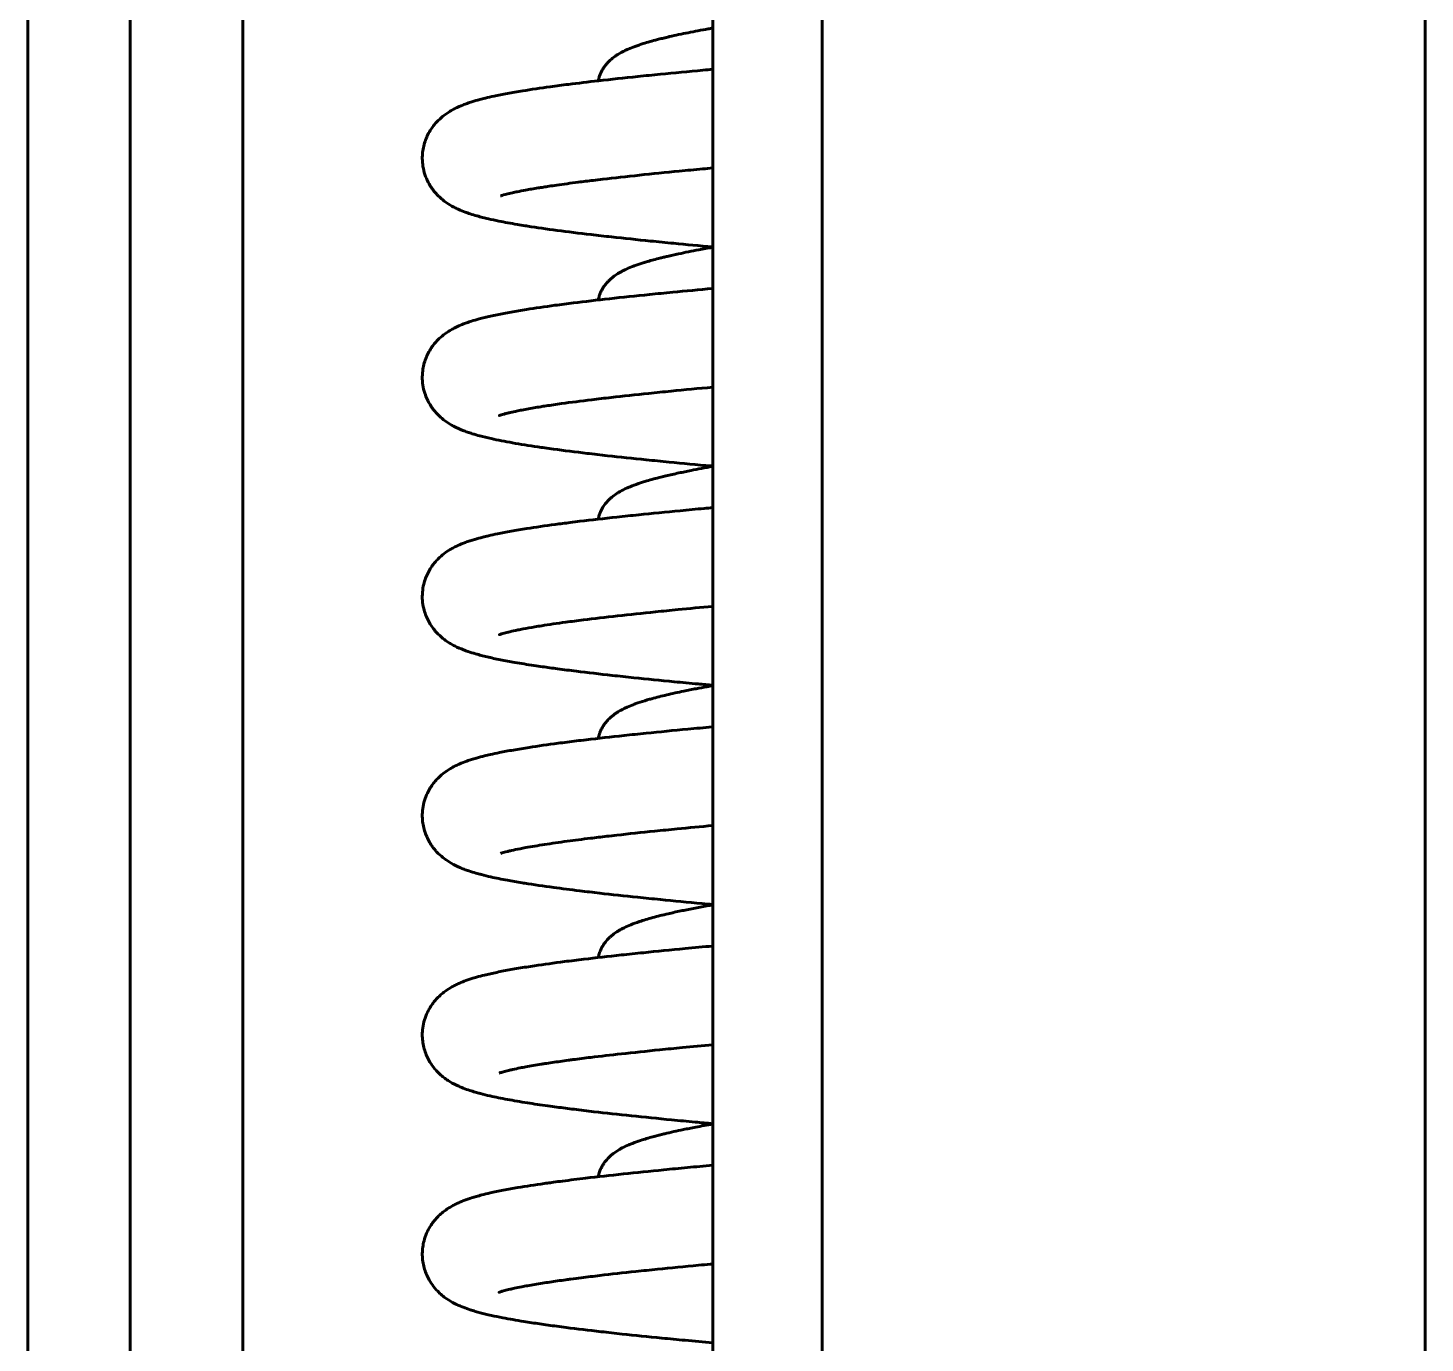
# Model space of a CAD drawing. Header units: millimetres. Extents: x 0 to 840, y 0 to 594.
# Drawn here: x 233.069 to 236.469, y 438.87 to 442.07 of the extents above; entities that cross this region are included whole.
import ezdxf

# ---------------------------------------------------------------- set-up
doc = ezdxf.new("R2010")
doc.units = ezdxf.units.MM
doc.linetypes.add('K5LT_BASIC', pattern=[0])
doc.layers.add('Системный слой', color=7, linetype='Continuous')

msp = doc.modelspace()

# ---------------------------------------------------------------- linework, layer by layer
at = {"layer": 'Системный слой', "color": 5, "linetype": 'K5LT_BASIC', "lineweight": 60, "true_color": 0x0000ff}
for p, q in [((236.46886, 512.31632), (236.46886, 411.74583)), ((235.00219, 512.30589), (235.00219, 411.73474)), ((233.06929, 445.75139), (233.06929, 413.77201)), ((233.31772, 445.75139), (233.31772, 413.77201)), ((233.59245, 413.73968), (233.59245, 445.75139)), ((234.73553, 445.61806), (234.73553, 413.95986))]:
    msp.add_line(p, q, dxfattribs=at)
for points, knots in [([(234.73553, 442.06993), (234.73183, 442.06928), (234.72817, 442.06863), (234.70761, 442.06494), (234.69144, 442.06189), (234.65999, 442.05561), (234.64482, 442.05239), (234.62911, 442.04879), (234.62769, 442.04846), (234.62186, 442.04711), (234.61753, 442.04608), (234.60906, 442.044), (234.60491, 442.04296), (234.58857, 442.03873), (234.57711, 442.0355), (234.56295, 442.03105), (234.55956, 442.02994), (234.55292, 442.0277), (234.54973, 442.02657), (234.54077, 442.02328), (234.53514, 442.02105), (234.52694, 442.01748), (234.5243, 442.01628), (234.5159, 442.01223), (234.51031, 442.00925), (234.5026, 442.00447), (234.50037, 442.00301), (234.494, 441.99855), (234.49011, 441.99552), (234.48402, 441.98996), (234.48217, 441.98816), (234.47846, 441.98422), (234.47666, 441.98216), (234.47325, 441.97788), (234.47153, 441.97552), (234.46759, 441.96957), (234.46521, 441.96534), (234.46246, 441.95933), (234.46168, 441.95748), (234.45994, 441.95285), (234.45905, 441.95008), (234.4578, 441.94531), (234.45739, 441.94355), (234.45705, 441.94174)], [18.5192317, 18.5192317, 18.5192317, 18.5192317, 18.7249517, 18.7249517, 19.6852003, 19.6852003, 20.6903757, 20.6903757, 20.7912301, 20.7912301, 21.1067117, 21.1067117, 21.4225225, 21.4225225, 22.3779692, 22.3779692, 22.6893627, 22.6893627, 22.9953919, 22.9953919, 23.5659596, 23.5659596, 23.851542, 23.851542, 24.4622364, 24.4622364, 24.7124886, 24.7124886, 25.1668849, 25.1668849, 25.3790794, 25.3790794, 25.5835266, 25.5835266, 25.782401, 25.782401, 26.0901848, 26.0901848, 26.2169753, 26.2169753, 26.4012669, 26.4012669, 26.5129096, 26.5129096, 26.5129096, 26.5129096]), ([(234.73553, 441.5374), (234.703, 441.54037), (234.67123, 441.54334), (234.63089, 441.54724), (234.62147, 441.54816), (234.60278, 441.55), (234.59352, 441.55092), (234.55143, 441.55515), (234.51977, 441.55846), (234.48099, 441.56272), (234.47253, 441.56367), (234.45581, 441.56556), (234.44755, 441.56651), (234.41019, 441.57087), (234.38261, 441.57429), (234.33133, 441.58111), (234.30766, 441.58451), (234.28343, 441.58831), (234.28123, 441.58866), (234.27266, 441.59003), (234.26643, 441.59105), (234.24427, 441.5948), (234.22918, 441.59757), (234.2063, 441.60221), (234.19783, 441.60403), (234.18492, 441.60702), (234.18021, 441.60816), (234.17097, 441.61051), (234.16657, 441.61168), (234.15642, 441.61453), (234.1505, 441.61631), (234.14106, 441.61939), (234.13717, 441.62074), (234.12753, 441.6243), (234.1223, 441.6264), (234.11292, 441.63066), (234.1096, 441.63227), (234.10281, 441.63582), (234.09935, 441.63776), (234.0902, 441.64332), (234.08389, 441.64764), (234.07457, 441.6553), (234.07133, 441.65819), (234.06739, 441.66207), (234.06665, 441.66281), (234.06445, 441.66509), (234.06298, 441.66666), (234.05862, 441.67161), (234.05576, 441.67517), (234.05033, 441.68274), (234.04776, 441.68675), (234.04217, 441.69668), (234.03932, 441.70269), (234.03461, 441.71532), (234.03275, 441.72173), (234.03007, 441.73491), (234.02925, 441.74156), (234.02875, 441.7535), (234.02886, 441.75874), (234.02971, 441.76912), (234.03047, 441.77429), (234.03255, 441.78432), (234.03391, 441.78931), (234.0371, 441.79877), (234.03897, 441.8034), (234.04314, 441.81224), (234.04545, 441.81648), (234.05041, 441.82453), (234.05305, 441.82833), (234.0568, 441.83319), (234.05782, 441.83447), (234.06174, 441.83918), (234.06477, 441.84247), (234.07222, 441.84987), (234.07702, 441.85399), (234.08462, 441.85984), (234.08777, 441.86207), (234.09406, 441.86621), (234.09703, 441.86802), (234.10343, 441.87167), (234.10626, 441.87317), (234.11573, 441.8779), (234.12167, 441.88046), (234.13105, 441.88417), (234.13479, 441.88555), (234.14212, 441.88811), (234.14583, 441.88934), (234.15606, 441.89253), (234.16226, 441.89431), (234.17312, 441.8972), (234.17772, 441.89837), (234.18908, 441.90113), (234.19614, 441.90273), (234.20862, 441.90541), (234.21386, 441.90649), (234.22465, 441.90863), (234.23024, 441.9097), (234.24771, 441.91293), (234.26015, 441.91508), (234.29397, 441.92058), (234.31637, 441.9239), (234.34752, 441.92819), (234.3548, 441.92917), (234.36963, 441.93112), (234.37719, 441.9321), (234.40797, 441.93599), (234.4323, 441.93891), (234.48804, 441.94526), (234.51993, 441.9487), (234.56226, 441.95307), (234.57138, 441.954), (234.58978, 441.95586), (234.59906, 441.95678), (234.64179, 441.961), (234.67634, 441.96429), (234.71971, 441.9683), (234.7276, 441.96903), (234.73553, 441.96975)], [17.1936085, 17.1936085, 17.1936085, 17.1936085, 18.2268731, 18.2268731, 18.5453987, 18.5453987, 18.8650569, 18.8650569, 20.0126588, 20.0126588, 20.3383474, 20.3383474, 20.6657307, 20.6657307, 21.8414812, 21.8414812, 22.9965822, 22.9965822, 23.1135831, 23.1135831, 23.4541378, 23.4541378, 24.3577456, 24.3577456, 24.9235667, 24.9235667, 25.2634691, 25.2634691, 25.5955154, 25.5955154, 26.0437755, 26.0437755, 26.3563165, 26.3563165, 26.8045766, 26.8045766, 27.0624318, 27.0624318, 27.3063289, 27.3063289, 27.7157875, 27.7157875, 27.9214269, 27.9214269, 27.9686692, 27.9686692, 28.0631538, 28.0631538, 28.252123, 28.252123, 28.4369511, 28.4369511, 28.6787695, 28.6787695, 28.9080568, 28.9080568, 29.1306204, 29.1306204, 29.3041677, 29.3041677, 29.4786022, 29.4786022, 29.6550055, 29.6550055, 29.8345102, 29.8345102, 30.0167743, 30.0167743, 30.2001203, 30.2001203, 30.2683048, 30.2683048, 30.4597357, 30.4597357, 30.7533324, 30.7533324, 30.9604553, 30.9604553, 31.1779525, 31.1779525, 31.4086512, 31.4086512, 31.881447, 31.881447, 32.1684939, 32.1684939, 32.4691741, 32.4691741, 32.9572656, 32.9572656, 33.2895106, 33.2895106, 33.7776021, 33.7776021, 34.1192155, 34.1192155, 34.4623623, 34.4623623, 35.171101, 35.171101, 36.2957928, 36.2957928, 36.6300669, 36.6300669, 36.9640834, 36.9640834, 37.9666482, 37.9666482, 39.1578831, 39.1578831, 39.480166, 39.480166, 39.8013072, 39.8013072, 40.9434141, 40.9434141, 41.1952891, 41.1952891, 41.1952891, 41.1952891]), ([(234.21897, 441.66151), (234.22117, 441.66225), (234.21937, 441.66181), (234.22884, 441.66448), (234.23131, 441.66515), (234.23817, 441.66691), (234.24305, 441.66808), (234.25222, 441.67012), (234.25604, 441.67094), (234.26619, 441.67303), (234.27292, 441.67434), (234.28487, 441.67655), (234.28981, 441.67743), (234.30015, 441.67922), (234.30552, 441.68012), (234.31297, 441.68134), (234.31491, 441.68165), (234.31904, 441.68231), (234.32125, 441.68266), (234.32796, 441.68371), (234.33254, 441.68441), (234.34331, 441.68603), (234.34955, 441.68695), (234.37232, 441.69021), (234.38975, 441.69256), (234.41998, 441.69644), (234.43217, 441.69795), (234.45239, 441.70039), (234.46018, 441.70131), (234.49622, 441.70552), (234.52606, 441.70881), (234.5883, 441.71536), (234.62067, 441.71861), (234.66354, 441.72278), (234.67293, 441.72368), (234.69186, 441.72549), (234.70139, 441.72639), (234.71913, 441.72805), (234.7273, 441.72881), (234.73553, 441.72957)], [0, 0, 0, 0, 1.3384813, 1.3384813, 1.6937448, 1.6937448, 2.2868212, 2.2868212, 2.674725, 2.674725, 3.2678014, 3.2678014, 3.6609955, 3.6609955, 4.0543047, 4.0543047, 4.1897975, 4.1897975, 4.3407913, 4.3407913, 4.642779, 4.642779, 5.0345392, 5.0345392, 6.0302747, 6.0302747, 6.6668179, 6.6668179, 7.053375, 7.053375, 8.4257923, 8.4257923, 9.7810048, 9.7810048, 10.1563752, 10.1563752, 10.5306609, 10.5306609, 10.8463983, 10.8463983, 10.8463983, 10.8463983]), ([(234.45704, 441.40835), (234.45741, 441.41026), (234.45784, 441.41218), (234.45908, 441.41684), (234.46, 441.4197), (234.46207, 441.42517), (234.4632, 441.42772), (234.46575, 441.43286), (234.46703, 441.43515), (234.47073, 441.44114), (234.47297, 441.44424), (234.47647, 441.44856), (234.47754, 441.4498), (234.48039, 441.45298), (234.48225, 441.45489), (234.48596, 441.45844), (234.48792, 441.46019), (234.49183, 441.46344), (234.49386, 441.46502), (234.49986, 441.46941), (234.50373, 441.47191), (234.51008, 441.47566), (234.51229, 441.47688), (234.517, 441.47938), (234.51947, 441.48062), (234.52715, 441.4843), (234.53256, 441.48664), (234.54111, 441.49004), (234.54403, 441.49115), (234.55328, 441.49453), (234.55981, 441.49673), (234.57014, 441.49997), (234.57369, 441.50105), (234.58673, 441.50487), (234.59667, 441.50755), (234.60855, 441.51053), (234.60988, 441.51086), (234.61273, 441.51157), (234.61425, 441.51194), (234.61883, 441.51305), (234.62194, 441.51379), (234.62948, 441.51555), (234.63398, 441.51658), (234.64313, 441.51861), (234.64779, 441.51963), (234.66807, 441.52395), (234.68453, 441.52722), (234.70716, 441.53147), (234.71249, 441.53246), (234.7233, 441.53442), (234.72878, 441.5354), (234.73473, 441.53645), (234.73513, 441.53652), (234.73553, 441.53659)], [15.2733896, 15.2733896, 15.2733896, 15.2733896, 15.387377, 15.387377, 15.5680594, 15.5680594, 15.7496987, 15.7496987, 15.9340778, 15.9340778, 16.2200967, 16.2200967, 16.3456952, 16.3456952, 16.5528189, 16.5528189, 16.7672607, 16.7672607, 16.9897559, 16.9897559, 17.4298124, 17.4298124, 17.6804486, 17.6804486, 17.9460191, 17.9460191, 18.5113302, 18.5113302, 18.8041729, 18.8041729, 19.4137156, 19.4137156, 19.724566, 19.724566, 20.5257232, 20.5257232, 20.6268013, 20.6268013, 20.7396566, 20.7396566, 20.9653674, 20.9653674, 21.2807435, 21.2807435, 21.5954411, 21.5954411, 22.6229393, 22.6229393, 22.9336618, 22.9336618, 23.2431852, 23.2431852, 23.2654132, 23.2654132, 23.2654132, 23.2654132]), ([(234.73553, 441.00406), (234.73418, 441.00419), (234.73284, 441.00431), (234.69649, 441.00764), (234.66238, 441.01085), (234.61991, 441.01498), (234.61055, 441.01589), (234.59199, 441.01774), (234.58279, 441.01866), (234.54101, 441.0229), (234.50962, 441.02621), (234.47119, 441.03048), (234.4628, 441.03143), (234.44623, 441.03333), (234.43805, 441.03428), (234.40104, 441.03865), (234.37371, 441.04209), (234.34092, 441.04653), (234.33381, 441.04751), (234.32104, 441.04932), (234.31536, 441.05014), (234.28784, 441.05419), (234.26754, 441.05744), (234.22981, 441.06409), (234.21261, 441.06745), (234.18681, 441.07319), (234.17747, 441.07545), (234.16257, 441.07943), (234.15653, 441.08115), (234.14655, 441.08425), (234.14281, 441.08547), (234.13501, 441.08818), (234.13145, 441.0895), (234.12041, 441.09385), (234.11289, 441.09716), (234.10182, 441.10303), (234.0984, 441.10497), (234.09167, 441.10913), (234.08835, 441.11133), (234.08204, 441.11591), (234.07906, 441.11822), (234.07292, 441.12342), (234.06977, 441.12632), (234.06362, 441.13257), (234.06062, 441.1359), (234.05489, 441.14299), (234.05213, 441.14676), (234.04695, 441.15477), (234.04454, 441.15894), (234.04012, 441.16781), (234.03815, 441.17237), (234.03418, 441.18337), (234.03239, 441.18981), (234.02987, 441.20301), (234.02912, 441.20968), (234.02872, 441.22303), (234.02905, 441.22971), (234.03053, 441.24137), (234.03151, 441.24649), (234.03401, 441.25633), (234.03558, 441.26122), (234.03913, 441.27044), (234.04117, 441.27494), (234.04566, 441.28352), (234.0481, 441.2876), (234.05302, 441.29494), (234.0555, 441.29826), (234.06086, 441.30485), (234.06389, 441.3082), (234.0713, 441.31569), (234.07606, 441.31986), (234.08364, 441.32579), (234.08679, 441.32805), (234.09306, 441.33225), (234.09603, 441.33409), (234.10243, 441.33779), (234.10525, 441.3393), (234.11464, 441.34406), (234.12049, 441.34662), (234.12977, 441.35035), (234.13349, 441.35174), (234.14076, 441.35432), (234.14445, 441.35555), (234.15462, 441.35877), (234.16075, 441.36055), (234.17151, 441.36345), (234.17608, 441.36462), (234.18529, 441.36688), (234.19008, 441.36801), (234.20533, 441.37143), (234.21604, 441.37364), (234.23872, 441.37798), (234.25073, 441.38013), (234.2695, 441.38327), (234.2758, 441.3843), (234.30361, 441.3887), (234.32669, 441.39205), (234.35867, 441.39635), (234.36611, 441.39733), (234.38122, 441.39928), (234.3889, 441.40025), (234.42435, 441.40465), (234.45366, 441.40807), (234.51551, 441.4149), (234.54804, 441.41832), (234.59112, 441.42266), (234.60041, 441.42358), (234.61914, 441.42543), (234.62858, 441.42635), (234.66966, 441.43032), (234.70219, 441.43337), (234.73553, 441.43642)], [20.1598227, 20.1598227, 20.1598227, 20.1598227, 20.20866, 20.20866, 21.4843679, 21.4843679, 21.849464, 21.849464, 22.2159212, 22.2159212, 23.5310843, 23.5310843, 23.9049122, 23.9049122, 24.2804988, 24.2804988, 25.6309592, 25.6309592, 26.0144327, 26.0144327, 26.3333113, 26.3333113, 27.5814563, 27.5814563, 28.8296013, 28.8296013, 29.5920796, 29.5920796, 30.1242292, 30.1242292, 30.4826254, 30.4826254, 30.8192978, 30.8192978, 31.486601, 31.486601, 31.7684803, 31.7684803, 32.0289123, 32.0289123, 32.2524558, 32.2524558, 32.4836527, 32.4836527, 32.7048354, 32.7048354, 32.9193896, 32.9193896, 33.1282578, 33.1282578, 33.332588, 33.332588, 33.5939721, 33.5939721, 33.8482495, 33.8482495, 34.1009231, 34.1009231, 34.3013507, 34.3013507, 34.504653, 34.504653, 34.7120909, 34.7120909, 34.9208398, 34.9208398, 35.1111361, 35.1111361, 35.330341, 35.330341, 35.6635911, 35.6635911, 35.8992669, 35.8992669, 36.1465951, 36.1465951, 36.4089462, 36.4089462, 36.9416193, 36.9416193, 37.2677777, 37.2677777, 37.6099762, 37.6099762, 38.1662246, 38.1662246, 38.5454637, 38.5454637, 38.9320671, 38.9320671, 39.7355382, 39.7355382, 40.5390093, 40.5390093, 40.9301817, 40.9301817, 42.2280617, 42.2280617, 42.6113329, 42.6113329, 42.9930056, 42.9930056, 44.3420324, 44.3420324, 45.6969504, 45.6969504, 46.064527, 46.064527, 46.4305778, 46.4305778, 47.6428091, 47.6428091, 47.6428091, 47.6428091]), ([(234.21665, 441.12745), (234.21632, 441.12728), (234.21556, 441.12696), (234.21725, 441.12759), (234.21842, 441.128), (234.22175, 441.1291), (234.22626, 441.13047), (234.23391, 441.13249), (234.23665, 441.13318), (234.24445, 441.13506), (234.24963, 441.13623), (234.25911, 441.13825), (234.26324, 441.1391), (234.27742, 441.14189), (234.28844, 441.1439), (234.30573, 441.14683), (234.31124, 441.14773), (234.32114, 441.14931), (234.32546, 441.14999), (234.33583, 441.15158), (234.34194, 441.1525), (234.35451, 441.15433), (234.36096, 441.15525), (234.39029, 441.15934), (234.41501, 441.16253), (234.44903, 441.16666), (234.45678, 441.16758), (234.47252, 441.16942), (234.4805, 441.17034), (234.51749, 441.17454), (234.54801, 441.17783), (234.58878, 441.18203), (234.59772, 441.18294), (234.61576, 441.18475), (234.62487, 441.18566), (234.66675, 441.18979), (234.70065, 441.19301), (234.73553, 441.19624)], [0, 0, 0, 0, 0.5458332, 0.5458332, 0.8099213, 0.8099213, 1.4439259, 1.4439259, 1.7568995, 1.7568995, 2.2391517, 2.2391517, 2.5662385, 2.5662385, 3.3175018, 3.3175018, 3.6492242, 3.6492242, 3.8954509, 3.8954509, 4.2260683, 4.2260683, 4.5558542, 4.5558542, 5.6890052, 5.6890052, 6.015255, 6.015255, 6.339762, 6.339762, 7.4945775, 7.4945775, 7.8135839, 7.8135839, 8.1316628, 8.1316628, 9.2602981, 9.2602981, 9.2602981, 9.2602981]), ([(234.73553, 441.00326), (234.71707, 441.00001), (234.69946, 440.99676), (234.67771, 440.99249), (234.67273, 440.99149), (234.66292, 440.98949), (234.6581, 440.98849), (234.64252, 440.98518), (234.63215, 440.98286), (234.61787, 440.97949), (234.6136, 440.97845), (234.59736, 440.97441), (234.58604, 440.97136), (234.57181, 440.96715), (234.56823, 440.96605), (234.56131, 440.96385), (234.55793, 440.96273), (234.54753, 440.95917), (234.54077, 440.95664), (234.53149, 440.95281), (234.52867, 440.95158), (234.52061, 440.94791), (234.51547, 440.94535), (234.50802, 440.94113), (234.50564, 440.93971), (234.49882, 440.93538), (234.49433, 440.9322), (234.4878, 440.92675), (234.48592, 440.92508), (234.482, 440.92131), (234.48025, 440.91951), (234.47547, 440.91415), (234.47273, 440.91066), (234.46774, 440.90315), (234.46539, 440.89901), (234.4623, 440.89235), (234.46107, 440.88932), (234.45918, 440.88384), (234.45829, 440.88076), (234.45741, 440.87688), (234.45722, 440.87598), (234.45705, 440.87508)], [18.3385558, 18.3385558, 18.3385558, 18.3385558, 19.3658727, 19.3658727, 19.6777302, 19.6777302, 19.990842, 19.990842, 20.707307, 20.707307, 21.0230178, 21.0230178, 21.9335489, 21.9335489, 22.2470871, 22.2470871, 22.5582243, 22.5582243, 23.224226, 23.224226, 23.5171904, 23.5171904, 24.0793142, 24.0793142, 24.3373645, 24.3373645, 24.8405978, 24.8405978, 25.0626974, 25.0626974, 25.2721872, 25.2721872, 25.5985524, 25.5985524, 25.8975944, 25.8975944, 26.0859617, 26.0859617, 26.2726595, 26.2726595, 26.3284195, 26.3284195, 26.3284195, 26.3284195]), ([(234.73553, 440.47073), (234.72351, 440.47183), (234.7116, 440.47293), (234.69002, 440.47494), (234.68032, 440.47585), (234.66105, 440.47767), (234.65149, 440.47858), (234.60808, 440.48277), (234.57528, 440.48604), (234.53483, 440.49025), (234.52598, 440.49118), (234.50847, 440.49305), (234.49981, 440.49399), (234.46053, 440.4983), (234.43129, 440.50167), (234.39582, 440.50603), (234.3881, 440.507), (234.37289, 440.50894), (234.3654, 440.50991), (234.34527, 440.51259), (234.3329, 440.51429), (234.314, 440.517), (234.3072, 440.518), (234.28415, 440.52147), (234.26865, 440.52396), (234.24797, 440.52754), (234.24212, 440.52859), (234.2245, 440.53184), (234.21322, 440.53408), (234.1917, 440.53872), (234.18152, 440.54111), (234.16748, 440.54477), (234.16306, 440.54597), (234.15242, 440.54905), (234.14648, 440.5509), (234.13658, 440.55429), (234.13283, 440.55565), (234.12216, 440.55979), (234.11504, 440.56285), (234.10435, 440.56832), (234.10094, 440.57018), (234.0959, 440.57318), (234.09434, 440.57414), (234.0896, 440.57716), (234.08636, 440.57938), (234.0779, 440.58572), (234.07258, 440.59021), (234.06424, 440.59857), (234.06124, 440.60186), (234.05546, 440.6089), (234.05269, 440.61263), (234.04747, 440.62057), (234.04503, 440.62472), (234.04055, 440.63353), (234.03855, 440.63806), (234.03502, 440.6476), (234.03353, 440.65247), (234.03078, 440.66397), (234.02974, 440.67059), (234.02872, 440.68394), (234.02874, 440.69063), (234.02982, 440.70384), (234.0309, 440.71042), (234.03362, 440.72164), (234.03514, 440.72657), (234.03859, 440.73584), (234.04059, 440.74037), (234.045, 440.74901), (234.04742, 440.75315), (234.05253, 440.76095), (234.05527, 440.76466), (234.05832, 440.76841), (234.05861, 440.76876), (234.06175, 440.77253), (234.06477, 440.7758), (234.07218, 440.78317), (234.07698, 440.7873), (234.08652, 440.79465), (234.09146, 440.79795), (234.09958, 440.80286), (234.10241, 440.80444), (234.10888, 440.80785), (234.11183, 440.80929), (234.12136, 440.8137), (234.12772, 440.81626), (234.13753, 440.81986), (234.14124, 440.82115), (234.14894, 440.82367), (234.15267, 440.82482), (234.16291, 440.82783), (234.16937, 440.82957), (234.18049, 440.83239), (234.18523, 440.83354), (234.19703, 440.83626), (234.20422, 440.83783), (234.21699, 440.84045), (234.22243, 440.84153), (234.23354, 440.84365), (234.23927, 440.84471), (234.25717, 440.84791), (234.26984, 440.85003), (234.30456, 440.85551), (234.32771, 440.85886), (234.3642, 440.86375), (234.37631, 440.86533), (234.39649, 440.86787), (234.40434, 440.86883), (234.44067, 440.87324), (234.47071, 440.87667), (234.511, 440.88103), (234.51985, 440.88198), (234.53767, 440.88386), (234.54663, 440.8848), (234.58802, 440.88906), (234.62167, 440.89238), (234.66602, 440.89662), (234.67569, 440.89753), (234.69515, 440.89936), (234.70495, 440.90027), (234.72169, 440.90182), (234.72859, 440.90245), (234.73553, 440.90309)], [21.5008384, 21.5008384, 21.5008384, 21.5008384, 21.9620987, 21.9620987, 22.3441905, 22.3441905, 22.7276039, 22.7276039, 24.0994694, 24.0994694, 24.4894159, 24.4894159, 24.8810823, 24.8810823, 26.2890419, 26.2890419, 26.690249, 26.690249, 27.092635, 27.092635, 27.7945358, 27.7945358, 28.2024575, 28.2024575, 29.2105471, 29.2105471, 29.6244367, 29.6244367, 30.4911554, 30.4911554, 31.3578741, 31.3578741, 31.7618337, 31.7618337, 32.3442536, 32.3442536, 32.7072682, 32.7072682, 33.3792669, 33.3792669, 33.6809606, 33.6809606, 33.8137024, 33.8137024, 34.0791861, 34.0791861, 34.4916051, 34.4916051, 34.7256319, 34.7256319, 34.9523331, 34.9523331, 35.1732544, 35.1732544, 35.3892778, 35.3892778, 35.6018172, 35.6018172, 35.8717596, 35.8717596, 36.1383697, 36.1383697, 36.4070805, 36.4070805, 36.621238, 36.621238, 36.8396849, 36.8396849, 37.05999, 37.05999, 37.2825553, 37.2825553, 37.3056891, 37.3056891, 37.5344889, 37.5344889, 37.8889932, 37.8889932, 38.2931402, 38.2931402, 38.5647663, 38.5647663, 38.8558299, 38.8558299, 39.4561552, 39.4561552, 39.8135445, 39.8135445, 40.1808212, 40.1808212, 40.7686017, 40.7686017, 41.1748456, 41.1748456, 41.7626261, 41.7626261, 42.1768445, 42.1768445, 42.5913768, 42.5913768, 43.4417333, 43.4417333, 44.8122455, 44.8122455, 45.4626064, 45.4626064, 45.8646906, 45.8646906, 47.2939234, 47.2939234, 47.6897148, 47.6897148, 48.0805851, 48.0805851, 49.4740247, 49.4740247, 49.8580674, 49.8580674, 50.2408447, 50.2408447, 50.5070968, 50.5070968, 50.5070968, 50.5070968]), ([(234.21683, 440.5942), (234.21747, 440.59452), (234.21547, 440.59364), (234.21904, 440.59488), (234.22055, 440.59537), (234.22483, 440.5967), (234.23077, 440.59835), (234.23692, 440.59991), (234.23985, 440.60063), (234.24764, 440.60247), (234.25419, 440.6039), (234.2656, 440.60623), (234.26992, 440.60708), (234.28318, 440.6096), (234.29258, 440.61128), (234.30806, 440.61388), (234.3136, 440.61478), (234.33726, 440.61854), (234.35695, 440.62141), (234.38504, 440.62523), (234.39196, 440.62615), (234.40611, 440.628), (234.41334, 440.62892), (234.44674, 440.63311), (234.47465, 440.63639), (234.53339, 440.64293), (234.5642, 440.6462), (234.60531, 440.65037), (234.61435, 440.65128), (234.63261, 440.65309), (234.64183, 440.654), (234.6785, 440.65757), (234.70668, 440.66024), (234.73553, 440.6629)], [0, 0, 0, 0, 0.3887089, 0.3887089, 0.5322706, 0.5322706, 0.8798868, 0.8798868, 1.0788527, 1.0788527, 1.6343027, 1.6343027, 1.9518739, 1.9518739, 2.5548662, 2.5548662, 2.8740227, 2.8740227, 3.87039, 3.87039, 4.186521, 4.186521, 4.5019604, 4.5019604, 5.616037, 5.616037, 6.7188215, 6.7188215, 7.0253549, 7.0253549, 7.3309019, 7.3309019, 8.2293781, 8.2293781, 8.2293781, 8.2293781]), ([(234.45705, 440.34174), (234.45778, 440.34555), (234.45876, 440.3492), (234.46072, 440.35502), (234.46167, 440.35747), (234.46373, 440.36221), (234.46516, 440.36507), (234.46788, 440.36993), (234.46944, 440.37243), (234.47254, 440.37693), (234.47419, 440.3791), (234.47864, 440.38451), (234.48137, 440.3874), (234.4862, 440.392), (234.48797, 440.39356), (234.49095, 440.39604), (234.49195, 440.39684), (234.49507, 440.39927), (234.49707, 440.40072), (234.50125, 440.40359), (234.50344, 440.40501), (234.51026, 440.40918), (234.51501, 440.41174), (234.52243, 440.41539), (234.5249, 440.41655), (234.53283, 440.42009), (234.53836, 440.42234), (234.54711, 440.42562), (234.5502, 440.42674), (234.56061, 440.43034), (234.56812, 440.43273), (234.5797, 440.43615), (234.58343, 440.43721), (234.59866, 440.44143), (234.61078, 440.4445), (234.63673, 440.45059), (234.65053, 440.45361), (234.67, 440.45761), (234.67497, 440.45861), (234.68506, 440.4606), (234.69019, 440.4616), (234.70387, 440.4642), (234.71258, 440.46582), (234.72611, 440.46826), (234.73079, 440.46909), (234.73553, 440.46993)], [15.2756026, 15.2756026, 15.2756026, 15.2756026, 15.5066392, 15.5066392, 15.6624928, 15.6624928, 15.8523283, 15.8523283, 16.0433247, 16.0433247, 16.2370448, 16.2370448, 16.5568901, 16.5568901, 16.7664138, 16.7664138, 16.8842487, 16.8842487, 17.1116307, 17.1116307, 17.3513335, 17.3513335, 17.8724211, 17.8724211, 18.1427887, 18.1427887, 18.7075138, 18.7075138, 19.0080045, 19.0080045, 19.6881157, 19.6881157, 20.0018248, 20.0018248, 20.9331679, 20.9331679, 21.8689555, 21.8689555, 22.1820651, 22.1820651, 22.4941634, 22.4941634, 23.0024415, 23.0024415, 23.2659111, 23.2659111, 23.2659111, 23.2659111]), ([(234.73553, 439.9374), (234.72679, 439.93819), (234.71811, 439.93899), (234.67471, 439.94301), (234.64088, 439.94624), (234.59886, 439.95039), (234.58961, 439.95131), (234.57129, 439.95316), (234.56221, 439.95408), (234.52097, 439.95834), (234.49003, 439.96167), (234.45227, 439.96596), (234.44404, 439.96691), (234.42778, 439.96882), (234.41975, 439.96978), (234.38975, 439.97342), (234.36868, 439.97611), (234.32343, 439.98223), (234.29997, 439.98565), (234.27601, 439.98949), (234.27385, 439.98984), (234.26543, 439.99122), (234.2593, 439.99225), (234.24737, 439.99432), (234.24152, 439.99536), (234.22152, 439.99906), (234.20804, 440.00178), (234.18765, 440.00635), (234.18004, 440.00817), (234.16812, 440.01126), (234.16379, 440.01244), (234.15366, 440.01535), (234.14774, 440.01717), (234.13836, 440.02032), (234.13446, 440.02171), (234.12694, 440.02458), (234.12367, 440.02589), (234.11289, 440.03057), (234.10647, 440.03369), (234.09597, 440.03976), (234.09252, 440.0419), (234.08598, 440.04633), (234.0825, 440.04887), (234.07421, 440.05551), (234.06883, 440.06036), (234.06343, 440.0662), (234.06319, 440.06646), (234.0627, 440.067), (234.06245, 440.06727), (234.0617, 440.06811), (234.06121, 440.06867), (234.05971, 440.0704), (234.05873, 440.07158), (234.05579, 440.0752), (234.05387, 440.07776), (234.04935, 440.08425), (234.04682, 440.0883), (234.04213, 440.0969), (234.04001, 440.10135), (234.03623, 440.11072), (234.03461, 440.11552), (234.03191, 440.12548), (234.03086, 440.13055), (234.02939, 440.14089), (234.02897, 440.14611), (234.02876, 440.158), (234.02918, 440.16467), (234.03101, 440.17772), (234.03247, 440.18422), (234.03622, 440.1966), (234.03858, 440.20264), (234.0434, 440.21274), (234.04573, 440.21697), (234.05071, 440.22498), (234.05337, 440.22878), (234.05674, 440.23311), (234.05738, 440.23392), (234.06085, 440.23818), (234.06384, 440.24148), (234.06973, 440.24745), (234.07292, 440.25038), (234.08076, 440.25705), (234.0857, 440.26068), (234.09362, 440.26594), (234.09658, 440.26775), (234.10298, 440.27142), (234.1058, 440.27293), (234.11225, 440.27617), (234.11538, 440.27763), (234.12484, 440.2818), (234.13123, 440.28428), (234.14117, 440.28779), (234.14486, 440.28902), (234.15272, 440.2915), (234.15655, 440.29264), (234.16686, 440.29557), (234.17343, 440.2973), (234.18474, 440.30009), (234.18952, 440.30121), (234.20158, 440.30393), (234.20885, 440.30547), (234.22179, 440.30807), (234.22733, 440.30915), (234.23862, 440.31126), (234.24442, 440.31231), (234.26259, 440.31549), (234.27539, 440.3176), (234.31063, 440.32307), (234.33417, 440.32643), (234.37363, 440.33166), (234.38849, 440.33355), (234.41172, 440.3364), (234.41972, 440.33737), (234.45689, 440.34178), (234.4876, 440.34521), (234.52858, 440.34957), (234.53749, 440.35051), (234.55547, 440.35238), (234.56454, 440.35331), (234.60639, 440.35755), (234.64034, 440.36086), (234.68504, 440.36508), (234.69479, 440.36599), (234.71442, 440.36782), (234.72429, 440.36873), (234.73466, 440.36967), (234.73509, 440.36971), (234.73553, 440.36975)], [16.2556338, 16.2556338, 16.2556338, 16.2556338, 16.5196367, 16.5196367, 17.5843288, 17.5843288, 17.8885953, 17.8885953, 18.1939388, 18.1939388, 19.2914302, 19.2914302, 19.6030608, 19.6030608, 19.9166214, 19.9166214, 20.7943841, 20.7943841, 21.9013424, 21.9013424, 22.0126764, 22.0126764, 22.3371021, 22.3371021, 22.6623542, 22.6623542, 23.481937, 23.481937, 24.0004375, 24.0004375, 24.3150955, 24.3150955, 24.7437759, 24.7437759, 25.0383414, 25.0383414, 25.3114586, 25.3114586, 25.8028341, 25.8028341, 26.0232726, 26.0232726, 26.2317969, 26.2317969, 26.5493082, 26.5493082, 26.5640425, 26.5640425, 26.5794699, 26.5794699, 26.6103248, 26.6103248, 26.6720346, 26.6720346, 26.7954542, 26.7954542, 26.9704632, 26.9704632, 27.1413121, 27.1413121, 27.3091491, 27.3091491, 27.4750418, 27.4750418, 27.6400201, 27.6400201, 27.850009, 27.850009, 28.0632961, 28.0632961, 28.2844179, 28.2844179, 28.4578319, 28.4578319, 28.6324019, 28.6324019, 28.672892, 28.672892, 28.8525165, 28.8525165, 29.0375422, 29.0375422, 29.3389059, 29.3389059, 29.5450867, 29.5450867, 29.7639345, 29.7639345, 30.0006918, 30.0006918, 30.4741309, 30.4741309, 30.7588051, 30.7588051, 31.0512798, 31.0512798, 31.5134691, 31.5134691, 31.8345691, 31.8345691, 32.2967584, 32.2967584, 32.623125, 32.623125, 32.9493582, 32.9493582, 33.6170756, 33.6170756, 34.7001525, 34.7001525, 35.3171949, 35.3171949, 35.6330021, 35.6330021, 36.7615666, 36.7615666, 37.0697686, 37.0697686, 37.3766499, 37.3766499, 38.4692768, 38.4692768, 38.7709888, 38.7709888, 39.0716196, 39.0716196, 39.084661, 39.084661, 39.084661, 39.084661]), ([(234.21896, 440.06151), (234.22051, 440.06203), (234.2216, 440.06237), (234.22634, 440.0638), (234.23023, 440.06491), (234.23965, 440.06725), (234.24285, 440.06801), (234.25237, 440.07018), (234.25928, 440.07164), (234.27126, 440.07401), (234.27581, 440.07488), (234.2942, 440.07827), (234.30967, 440.08087), (234.3435, 440.08612), (234.36193, 440.08877), (234.39938, 440.09383), (234.41811, 440.09622), (234.45072, 440.1002), (234.46404, 440.10178), (234.48573, 440.10428), (234.49385, 440.1052), (234.53139, 440.10939), (234.5623, 440.11267), (234.60351, 440.11686), (234.61254, 440.11777), (234.63078, 440.11958), (234.63998, 440.12049), (234.67723, 440.12412), (234.70602, 440.12684), (234.73553, 440.12957)], [0, 0, 0, 0, 0.4065476, 0.4065476, 1.1787281, 1.1787281, 1.5071305, 1.5071305, 2.1128609, 2.1128609, 2.4575695, 2.4575695, 3.4513321, 3.4513321, 4.4450948, 4.4450948, 5.331963, 5.331963, 5.912395, 5.912395, 6.2501658, 6.2501658, 7.4513094, 7.4513094, 7.783452, 7.783452, 8.1145577, 8.1145577, 9.110038, 9.110038, 9.110038, 9.110038]), ([(234.73553, 439.93659), (234.73068, 439.93574), (234.7259, 439.93489), (234.71575, 439.93306), (234.7104, 439.93207), (234.69385, 439.92899), (234.68294, 439.92688), (234.66745, 439.92375), (234.66257, 439.92275), (234.64713, 439.91952), (234.63693, 439.91727), (234.61382, 439.91191), (234.60136, 439.9088), (234.57808, 439.90244), (234.56735, 439.89922), (234.54985, 439.89334), (234.54281, 439.89076), (234.53058, 439.8858), (234.52527, 439.88346), (234.51744, 439.87961), (234.51496, 439.87832), (234.51011, 439.87567), (234.50768, 439.87427), (234.50068, 439.86997), (234.49612, 439.86686), (234.49032, 439.86219), (234.48933, 439.86137), (234.48664, 439.85905), (234.48516, 439.85769), (234.48034, 439.85302), (234.47728, 439.84967), (234.47262, 439.8437), (234.47094, 439.84135), (234.46792, 439.83667), (234.46637, 439.83399), (234.46378, 439.82897), (234.46246, 439.82608), (234.46067, 439.8215), (234.45998, 439.81957), (234.45844, 439.81464), (234.45766, 439.8116), (234.45705, 439.80842)], [18.4477148, 18.4477148, 18.4477148, 18.4477148, 18.7172209, 18.7172209, 19.0268061, 19.0268061, 19.6902987, 19.6902987, 20.0031262, 20.0031262, 20.6991172, 20.6991172, 21.6473664, 21.6473664, 22.5854317, 22.5854317, 23.2726348, 23.2726348, 23.8390458, 23.8390458, 24.1101572, 24.1101572, 24.3725971, 24.3725971, 24.8918133, 24.8918133, 25.0090188, 25.0090188, 25.1854586, 25.1854586, 25.5383383, 25.5383383, 25.7354347, 25.7354347, 25.9287475, 25.9287475, 26.1199177, 26.1199177, 26.2457549, 26.2457549, 26.4398373, 26.4398373, 26.4398373, 26.4398373]), ([(234.73553, 439.40406), (234.72124, 439.40537), (234.70711, 439.40667), (234.68338, 439.40889), (234.67371, 439.4098), (234.65451, 439.41163), (234.64498, 439.41254), (234.60174, 439.41673), (234.56909, 439.42), (234.50586, 439.42662), (234.47534, 439.42996), (234.43813, 439.43427), (234.43001, 439.43522), (234.41399, 439.43714), (234.40609, 439.4381), (234.38388, 439.44085), (234.3699, 439.44264), (234.34902, 439.44543), (234.3418, 439.44641), (234.31709, 439.44985), (234.30036, 439.45231), (234.26729, 439.45752), (234.25119, 439.46024), (234.22101, 439.46582), (234.20691, 439.46868), (234.18564, 439.47349), (234.17785, 439.47538), (234.16571, 439.47858), (234.16137, 439.47978), (234.15306, 439.48221), (234.14876, 439.48354), (234.13916, 439.48669), (234.13378, 439.48859), (234.12435, 439.49229), (234.12118, 439.49361), (234.11063, 439.49833), (234.10373, 439.50179), (234.09326, 439.50811), (234.08976, 439.51037), (234.08323, 439.515), (234.07983, 439.5176), (234.07341, 439.52299), (234.0702, 439.52591), (234.06578, 439.53036), (234.06455, 439.53166), (234.06085, 439.53567), (234.05841, 439.53855), (234.05214, 439.54664), (234.04839, 439.55221), (234.04263, 439.56258), (234.04048, 439.567), (234.03662, 439.57632), (234.03496, 439.5811), (234.03218, 439.59102), (234.03108, 439.59608), (234.02951, 439.6064), (234.02905, 439.61161), (234.02876, 439.62207), (234.02895, 439.62732), (234.0301, 439.63909), (234.03127, 439.64564), (234.03453, 439.65825), (234.03667, 439.66445), (234.04171, 439.67622), (234.04467, 439.68187), (234.05039, 439.69118), (234.05304, 439.69498), (234.0567, 439.69974), (234.05765, 439.70092), (234.06144, 439.70551), (234.06444, 439.70878), (234.07034, 439.71469), (234.07354, 439.7176), (234.07962, 439.72271), (234.08283, 439.72518), (234.09113, 439.73111), (234.09603, 439.73415), (234.10432, 439.73882), (234.10715, 439.7403), (234.11362, 439.74348), (234.11679, 439.74494), (234.1234, 439.7478), (234.12697, 439.74925), (234.13645, 439.75287), (234.14265, 439.755), (234.15306, 439.75827), (234.1569, 439.75941), (234.16725, 439.76234), (234.17384, 439.76407), (234.18519, 439.76686), (234.18998, 439.76798), (234.19991, 439.77021), (234.20493, 439.77129), (234.22095, 439.77462), (234.23238, 439.77681), (234.25648, 439.78112), (234.26918, 439.78325), (234.28891, 439.78637), (234.29549, 439.78739), (234.32484, 439.79179), (234.3492, 439.79515), (234.38275, 439.79947), (234.39044, 439.80044), (234.40609, 439.80238), (234.41403, 439.80335), (234.4509, 439.80776), (234.48137, 439.81119), (234.52207, 439.81555), (234.53093, 439.81649), (234.54883, 439.81836), (234.55786, 439.81929), (234.59954, 439.82354), (234.63339, 439.82685), (234.69031, 439.83225), (234.71273, 439.83434), (234.73553, 439.83642)], [17.2010841, 17.2010841, 17.2010841, 17.2010841, 17.6548143, 17.6548143, 17.9712414, 17.9712414, 18.2887782, 18.2887782, 19.424403, 19.424403, 20.580332, 20.580332, 20.9091454, 20.9091454, 21.2396407, 21.2396407, 21.8544806, 21.8544806, 22.18952, 22.18952, 23.0244698, 23.0244698, 23.9307004, 23.9307004, 24.836931, 24.836931, 25.4039545, 25.4039545, 25.7319376, 25.7319376, 26.0569964, 26.0569964, 26.5052485, 26.5052485, 26.7818245, 26.7818245, 27.3009022, 27.3009022, 27.5315773, 27.5315773, 27.7485587, 27.7485587, 27.952674, 27.952674, 28.0322221, 28.0322221, 28.1913184, 28.1913184, 28.4538414, 28.4538414, 28.6338954, 28.6338954, 28.8106908, 28.8106908, 28.9853389, 28.9853389, 29.1589104, 29.1589104, 29.3324638, 29.3324638, 29.5552117, 29.5552117, 29.784788, 29.784788, 30.0238693, 30.0238693, 30.2072243, 30.2072243, 30.2699491, 30.2699491, 30.4590807, 30.4590807, 30.6541222, 30.6541222, 30.8565342, 30.8565342, 31.2066951, 31.2066951, 31.4388902, 31.4388902, 31.6904754, 31.6904754, 31.9635064, 31.9635064, 32.4591419, 32.4591419, 32.7668455, 32.7668455, 33.2541553, 33.2541553, 33.5918724, 33.5918724, 33.9311494, 33.9311494, 34.6376123, 34.6376123, 35.3440751, 35.3440751, 35.6839283, 35.6839283, 36.8299523, 36.8299523, 37.163242, 37.163242, 37.4956469, 37.4956469, 38.6807898, 38.6807898, 39.0051628, 39.0051628, 39.3280804, 39.3280804, 40.4785154, 40.4785154, 41.202573, 41.202573, 41.202573, 41.202573]), ([(234.21599, 439.52713), (234.21616, 439.52721), (234.21612, 439.52719), (234.21874, 439.52811), (234.2202, 439.52859), (234.22282, 439.52941), (234.22485, 439.53002), (234.23001, 439.53148), (234.23432, 439.53261), (234.24224, 439.53454), (234.24549, 439.53529), (234.25464, 439.53732), (234.26065, 439.53858), (234.27149, 439.54072), (234.27605, 439.54159), (234.29219, 439.54456), (234.30469, 439.54669), (234.32108, 439.5493), (234.32397, 439.54976), (234.33275, 439.55112), (234.33878, 439.55203), (234.35121, 439.55386), (234.3576, 439.55477), (234.37071, 439.55661), (234.37742, 439.55754), (234.38796, 439.55895), (234.39167, 439.55944), (234.40244, 439.56086), (234.40961, 439.56178), (234.42424, 439.56363), (234.43169, 439.56455), (234.46265, 439.56832), (234.48738, 439.57117), (234.543, 439.5773), (234.57424, 439.58057), (234.61584, 439.58476), (234.62495, 439.58567), (234.64334, 439.58748), (234.65262, 439.58839), (234.68594, 439.59161), (234.71048, 439.59392), (234.73553, 439.59624)], [0, 0, 0, 0, 0.683555, 0.683555, 1.0065292, 1.0065292, 1.3425726, 1.3425726, 1.9338993, 1.9338993, 2.3159528, 2.3159528, 2.9072795, 2.9072795, 3.2989426, 3.2989426, 4.2334643, 4.2334643, 4.4287449, 4.4287449, 4.8193061, 4.8193061, 5.2105986, 5.2105986, 5.6011423, 5.6011423, 5.809213, 5.809213, 6.1981352, 6.1981352, 6.5859222, 6.5859222, 7.7787727, 7.7787727, 9.1433877, 9.1433877, 9.5206294, 9.5206294, 9.8968503, 9.8968503, 10.8582205, 10.8582205, 10.8582205, 10.8582205]), ([(234.73553, 439.40326), (234.72122, 439.40074), (234.70741, 439.39822), (234.68898, 439.3947), (234.68389, 439.39371), (234.67386, 439.39172), (234.66892, 439.39072), (234.64794, 439.3864), (234.6328, 439.38306), (234.61725, 439.37933), (234.61588, 439.379), (234.61025, 439.37763), (234.60609, 439.37659), (234.59794, 439.37449), (234.59394, 439.37344), (234.57939, 439.36947), (234.56936, 439.36649), (234.55303, 439.36111), (234.54639, 439.35875), (234.53704, 439.3551), (234.53412, 439.35391), (234.52593, 439.35041), (234.52076, 439.348), (234.51311, 439.344), (234.51078, 439.34272), (234.50354, 439.3385), (234.49873, 439.33536), (234.49195, 439.3302), (234.48987, 439.32852), (234.48432, 439.32368), (234.481, 439.32044), (234.47575, 439.3144), (234.47415, 439.31239), (234.47083, 439.30785), (234.46932, 439.30559), (234.46639, 439.3007), (234.46501, 439.29814), (234.46255, 439.29294), (234.46135, 439.29004), (234.45904, 439.28353), (234.45784, 439.27915), (234.45704, 439.27504)], [18.178378, 18.178378, 18.178378, 18.178378, 18.9741004, 18.9741004, 19.2848483, 19.2848483, 19.5966235, 19.5966235, 20.6321995, 20.6321995, 20.7330885, 20.7330885, 21.0486471, 21.0486471, 21.3642076, 21.3642076, 22.2274816, 22.2274816, 22.8679449, 22.8679449, 23.1639267, 23.1639267, 23.7235052, 23.7235052, 23.9873292, 23.9873292, 24.5157253, 24.5157253, 24.7462779, 24.7462779, 25.1379357, 25.1379357, 25.3378778, 25.3378778, 25.5306791, 25.5306791, 25.7188023, 25.7188023, 25.9042603, 25.9042603, 26.1594796, 26.1594796, 26.1594796, 26.1594796]), ([(234.73553, 438.87073), (234.71284, 438.8728), (234.69053, 438.87488), (234.659, 438.87787), (234.64944, 438.87878), (234.63047, 438.88061), (234.62105, 438.88153), (234.5783, 438.88574), (234.54607, 438.88903), (234.50646, 438.89327), (234.49781, 438.89421), (234.48071, 438.89609), (234.47225, 438.89703), (234.43394, 438.90137), (234.40553, 438.90477), (234.37121, 438.90916), (234.36374, 438.91013), (234.34906, 438.91209), (234.34184, 438.91307), (234.32104, 438.91596), (234.30784, 438.91788), (234.28856, 438.92083), (234.28211, 438.92184), (234.2576, 438.9258), (234.24062, 438.92877), (234.21511, 438.93371), (234.20579, 438.93564), (234.19193, 438.93872), (234.1871, 438.93984), (234.17378, 438.94307), (234.16561, 438.94522), (234.15374, 438.94867), (234.14951, 438.94997), (234.13973, 438.95316), (234.13441, 438.95502), (234.12496, 438.95871), (234.12159, 438.9601), (234.11458, 438.96322), (234.11106, 438.96488), (234.1012, 438.96994), (234.09432, 438.97389), (234.08408, 438.98103), (234.08077, 438.98352), (234.07621, 438.9873), (234.07497, 438.98835), (234.07127, 438.99162), (234.06878, 438.99398), (234.06187, 439.00105), (234.05746, 439.00617), (234.04956, 439.01712), (234.04601, 439.02281), (234.0406, 439.03342), (234.03859, 439.03796), (234.03505, 439.04748), (234.03356, 439.05236), (234.03115, 439.06243), (234.03024, 439.06755), (234.02907, 439.07795), (234.02881, 439.08318), (234.02893, 439.09364), (234.02932, 439.09887), (234.03072, 439.10912), (234.03174, 439.11422), (234.0347, 439.12548), (234.03687, 439.13166), (234.04196, 439.14341), (234.04495, 439.14904), (234.0507, 439.1583), (234.05336, 439.16209), (234.05688, 439.16663), (234.05768, 439.16762), (234.06131, 439.17204), (234.06431, 439.17532), (234.07021, 439.18123), (234.07341, 439.18415), (234.07949, 439.18928), (234.0827, 439.19175), (234.091, 439.19769), (234.09589, 439.20073), (234.10417, 439.20541), (234.107, 439.20689), (234.11346, 439.21008), (234.11664, 439.21154), (234.12324, 439.2144), (234.12681, 439.21585), (234.13629, 439.21948), (234.14249, 439.22161), (234.15291, 439.22489), (234.15674, 439.22603), (234.16497, 439.22837), (234.16933, 439.22954), (234.18023, 439.23235), (234.18707, 439.23399), (234.19915, 439.23671), (234.20415, 439.2378), (234.22013, 439.24112), (234.2315, 439.24331), (234.24933, 439.24651), (234.2553, 439.24755), (234.28131, 439.25194), (234.30275, 439.25523), (234.32824, 439.25885), (234.33069, 439.25919), (234.33803, 439.26022), (234.34298, 439.2609), (234.35524, 439.26256), (234.36265, 439.26354), (234.38813, 439.26685), (234.40688, 439.26917), (234.45536, 439.27493), (234.48601, 439.27837), (234.5496, 439.28515), (234.58248, 439.2885), (234.62596, 439.29276), (234.63543, 439.29368), (234.65452, 439.29552), (234.66414, 439.29644), (234.69405, 439.29927), (234.71463, 439.30118), (234.73553, 439.30309)], [18.506382, 18.506382, 18.506382, 18.506382, 19.2734619, 19.2734619, 19.611315, 19.611315, 19.9504152, 19.9504152, 21.1658726, 21.1658726, 21.5110167, 21.5110167, 21.8577544, 21.8577544, 23.1044362, 23.1044362, 23.4593337, 23.4593337, 23.8155217, 23.8155217, 24.5081375, 24.5081375, 24.8696523, 24.8696523, 25.9141662, 25.9141662, 26.5593244, 26.5593244, 26.9225907, 26.9225907, 27.5677489, 27.5677489, 27.9148909, 27.9148909, 28.3948017, 28.3948017, 28.690357, 28.690357, 28.9725585, 28.9725585, 29.4847268, 29.4847268, 29.7160426, 29.7160426, 29.8007941, 29.8007941, 29.9702971, 29.9702971, 30.2738473, 30.2738473, 30.5477782, 30.5477782, 30.7381875, 30.7381875, 30.9255052, 30.9255052, 31.1109012, 31.1109012, 31.2955122, 31.2955122, 31.4804705, 31.4804705, 31.6669256, 31.6669256, 31.911663, 31.911663, 32.1663292, 32.1663292, 32.3616475, 32.3616475, 32.4177687, 32.4177687, 32.6190436, 32.6190436, 32.8265454, 32.8265454, 33.0418397, 33.0418397, 33.4139055, 33.4139055, 33.6608208, 33.6608208, 33.92835, 33.92835, 34.2186887, 34.2186887, 34.7467024, 34.7467024, 35.0740353, 35.0740353, 35.420015, 35.420015, 35.9384753, 35.9384753, 36.2995982, 36.2995982, 37.0505547, 37.0505547, 37.4153464, 37.4153464, 38.5969822, 38.5969822, 38.7217826, 38.7217826, 38.9682581, 38.9682581, 39.3249098, 39.3249098, 40.1745126, 40.1745126, 41.4370255, 41.4370255, 42.6728509, 42.6728509, 43.0128822, 43.0128822, 43.3516761, 43.3516761, 44.0581849, 44.0581849, 44.0581849, 44.0581849]), ([(234.21671, 438.99414), (234.21654, 438.99406), (234.21554, 438.99359), (234.2159, 438.99375), (234.21726, 438.99428), (234.22028, 438.99528), (234.22203, 438.99584), (234.22515, 438.99677), (234.22733, 438.9974), (234.23318, 438.99898), (234.23746, 439.00007), (234.2457, 439.002), (234.24918, 439.00279), (234.25844, 439.00479), (234.26449, 439.00603), (234.27547, 439.00815), (234.28013, 439.00902), (234.29612, 439.01191), (234.3082, 439.01394), (234.32702, 439.0169), (234.33296, 439.01782), (234.35146, 439.02058), (234.36454, 439.02244), (234.38228, 439.02486), (234.38632, 439.0254), (234.39862, 439.02703), (234.40704, 439.02812), (234.42296, 439.03013), (234.4304, 439.03106), (234.44554, 439.0329), (234.45326, 439.03383), (234.48863, 439.03799), (234.51786, 439.04125), (234.55715, 439.04542), (234.56585, 439.04633), (234.58346, 439.04815), (234.59235, 439.04906), (234.63336, 439.05321), (234.66669, 439.05645), (234.71064, 439.06059), (234.72027, 439.06149), (234.73182, 439.06256), (234.73367, 439.06273), (234.73553, 439.0629)], [0, 0, 0, 0, 0.2538234, 0.2538234, 0.8082075, 0.8082075, 1.0825705, 1.0825705, 1.3729758, 1.3729758, 1.8542499, 1.8542499, 2.1789311, 2.1789311, 2.6602052, 2.6602052, 2.9911762, 2.9911762, 3.7404379, 3.7404379, 4.0715635, 4.0715635, 4.7393308, 4.7393308, 4.9330456, 4.9330456, 5.3204751, 5.3204751, 5.6475152, 5.6475152, 5.9739728, 5.9739728, 7.1185107, 7.1185107, 7.4388692, 7.4388692, 7.7581168, 7.7581168, 8.8936824, 8.8936824, 9.208731, 9.208731, 9.2686901, 9.2686901, 9.2686901, 9.2686901])]:
    msp.add_open_spline(points, degree=3, knots=knots, dxfattribs=at)

doc.saveas('drawing.dxf')
